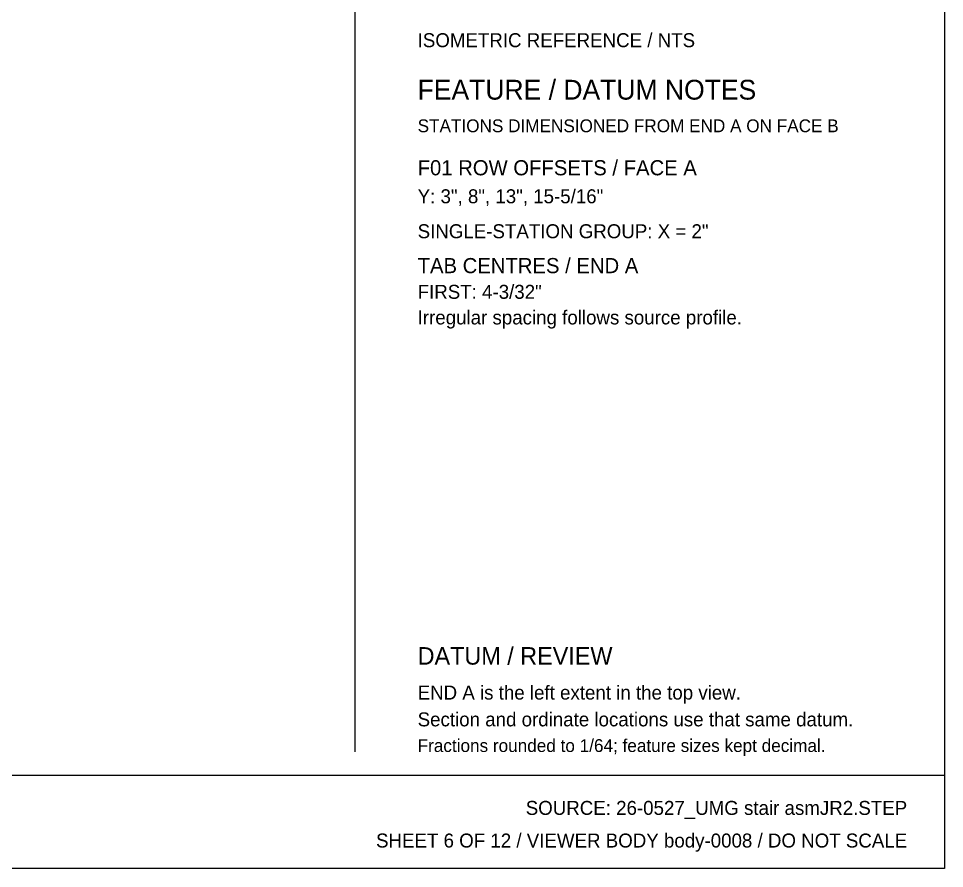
# Model space of a CAD drawing. Header units: inches. Extents: x 2 to 168, y 2 to 108.
# Drawn here: x 112.5 to 167.6, y 2.4 to 53 of the extents above; entities that cross this region are included whole.
import ezdxf
from ezdxf.enums import TextEntityAlignment as Align

# ---------------------------------------------------------------- set-up
doc = ezdxf.new("R2010")
doc.units = ezdxf.units.IN
doc.header["$MEASUREMENT"] = 0

msp = doc.modelspace()

# ---------------------------------------------------------------- linework, layer by layer
at = {"layer": 'OUTLINE'}
for p, q in [((167.639, 107.639), (167.639, 2.361)), ((132.5, 94.375), (132.5, 9.306)), ((2.361, 7.917), (167.639, 7.917)), ((167.639, 2.361), (2.361, 2.361))]:
    msp.add_line(p, q, dxfattribs=at)

# ---------------------------------------------------------------- texts
at = {"layer": 'ANNOTATION'}
for s, height, p in [('ISOMETRIC REFERENCE / NTS', 0.83333, (136.25, 51.319)), ('FEATURE / DATUM NOTES', 1.18056, (136.25, 48.194)), ('STATIONS DIMENSIONED FROM END A ON FACE B', 0.76389, (136.25, 46.25)), ('F01 ROW OFFSETS / FACE A', 0.90278, (136.25, 43.681)), ('Y: 3", 8", 13", 15-5/16"', 0.83333, (136.25, 42.014)), ('SINGLE-STATION GROUP: X = 2"', 0.83333, (136.25, 39.931)), ('TAB CENTRES / END A', 0.90278, (136.25, 37.847)), ('FIRST: 4-3/32"', 0.83333, (136.25, 36.319)), ('Irregular spacing follows source profile.', 0.83333, (136.25, 34.792)), ('DATUM / REVIEW', 1.04167, (136.25, 14.514)), ('END A is the left extent in the top view.', 0.83333, (136.25, 12.431)), ('Section and ordinate locations use that same datum.', 0.83333, (136.25, 10.833)), ('Fractions rounded to 1/64; feature sizes kept decimal.', 0.76389, (136.25, 9.306))]:
    msp.add_text(s, height=height, dxfattribs=at).set_placement(p)
for s, p in [('SOURCE: 26-0527_UMG stair asmJR2.STEP', (165.417, 5.556)), ('SHEET 6 OF 12 / VIEWER BODY body-0008 / DO NOT SCALE', (165.417, 3.611))]:
    msp.add_text(s, height=0.83333, dxfattribs=at).set_placement(p, align=Align.RIGHT)

doc.saveas('drawing.dxf')
